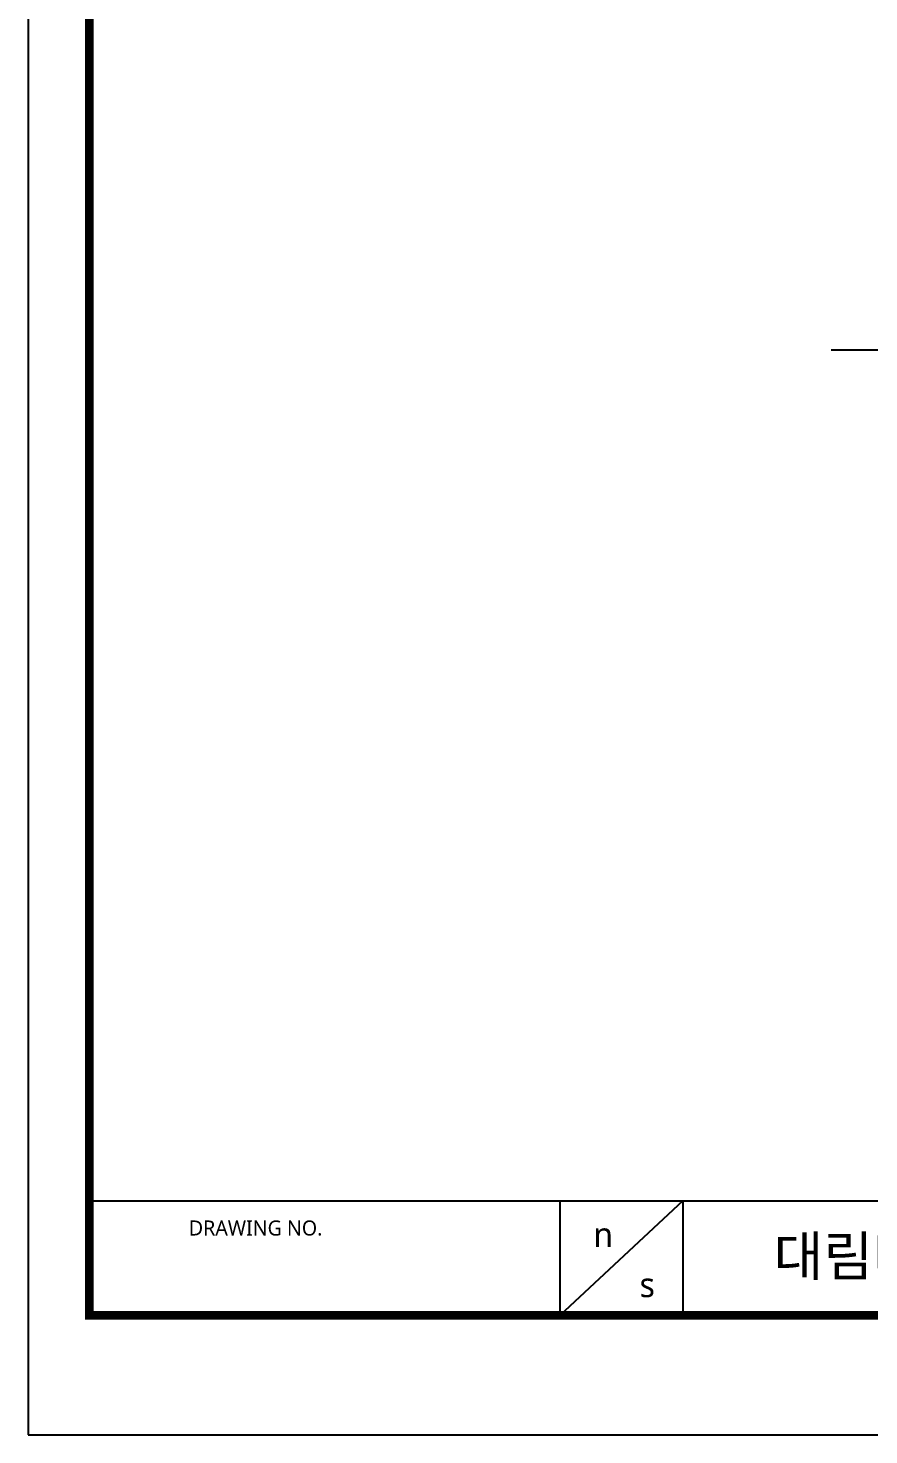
# Model space of a CAD drawing. Extents: x 0 to 474, y 0 to 347.
# Drawn here: x 0 to 104.5, y 0 to 174.9 of the extents above; entities that cross this region are included whole.
import ezdxf

# ---------------------------------------------------------------- set-up
doc = ezdxf.new("R2010")
doc.units = 0
doc.header["$LTSCALE"] = 10
doc.header["$MEASUREMENT"] = 0
doc.linetypes.add('CENTER', pattern=[2, 1.25, -0.25, 0.25, -0.25])
doc.layers.get('0').update_dxf_attribs({"linetype": 'CONTINUOUS'})
doc.styles.add('Daelim Dimension', font='')
doc.styles.get('Daelim Dimension').set_extended_font_data('NanumGothic')

msp = doc.modelspace()

# ---------------------------------------------------------------- linework, layer by layer
at = {"color": 1, "linetype": 'CENTER'}
msp.add_line((99.86, 134.9), (202.34, 134.9), dxfattribs=at)
at = {"color": 5}
msp.add_line((7.62, 29.1), (389.23, 29.1), dxfattribs=at)
at = {"color": 5, "ltscale": 40}
for p, q in [((66.12, 29.1), (66.12, 14.82)), ((66.12, 29.1), (66.12, 14.82)), ((81.4, 29.1), (66.12, 14.82)), ((81.4, 29.1), (66.12, 14.82)), ((81.4, 29.1), (81.4, 14.82)), ((81.4, 29.1), (81.4, 14.82))]:
    msp.add_line(p, q, dxfattribs=at)
at = {"ltscale": 0.5}
msp.add_lwpolyline([(0, 0), (473.93, 0), (473.93, 347.26), (0, 347.26)], close=True, dxfattribs=at)
at = {"color": 5, "linetype": 'ByBlock', "lineweight": 200, "const_width": 1.09}
msp.add_lwpolyline([(7.62, 14.87), (466.26, 14.87), (466.26, 339.19), (7.62, 339.19)], close=True, dxfattribs=at)

# ---------------------------------------------------------------- texts
at = {"color": 5, "ltscale": 40, "style": 'Daelim Dimension'}
msp.add_text('DRAWING NO.', height=1.8702, dxfattribs=at).set_placement((19.98, 24.78))
at = {"char_height": 3.06, "width": 4.2714, "attachment_point": 1, "style": 'Daelim Dimension'}
for s, insert in [('n', (70.27, 26.42)), ('s', (76.02, 20.18))]:
    msp.add_mtext(s, dxfattribs=dict(at, insert=insert))
at = {"color": 2, "insert": (92.7, 24.69), "char_height": 4.9188, "width": 217.7355, "attachment_point": 1, "style": 'Daelim Dimension'}
msp.add_mtext('{\\fPretendard Variable SemiBold|b0|i0|c129|p2;대림바스(주)}_{\\fGulim|b0|i0|c129|p50;주방헤드}_S4606', dxfattribs=at)

doc.saveas('drawing.dxf')
